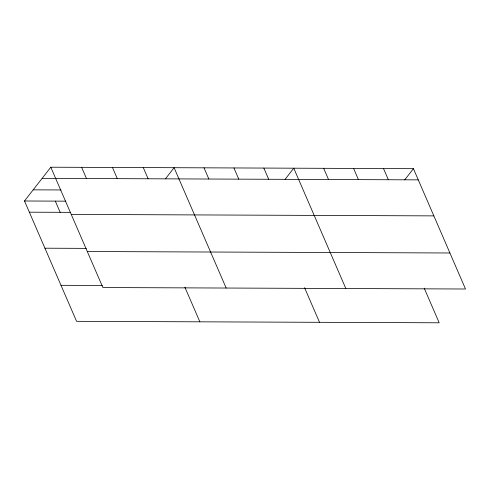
<?xml version="1.0" encoding="UTF-8"?>
<svg xmlns="http://www.w3.org/2000/svg" width="490" height="490" viewBox="0 0 490 490"><rect width="100%" height="100%" fill="white"/><g stroke="black" fill="none" stroke-linecap="round" stroke-linejoin="round"><path stroke-width="0.73" d="M424.205 288.163L439.193 322.794L76.575 321.324L24.5 200.992L50.807 167.206L413.425 168.676L465.5 289.008L102.882 287.538L50.807 167.206M165.418 178.856L174.097 167.709L226.172 288.04M285.082 179.34L293.761 168.193L345.836 288.524M404.746 179.824L413.425 168.676M42.128 178.354L418.27 179.867M33.179 189.844L60.999 189.955M24.5 200.992L65.85 201.157M29.339 212.182L70.689 212.348M71.234 214.412L433.858 215.882M44.927 248.197L86.277 248.369M87.294 251.523L449.912 252.987M60.987 285.309L102.337 285.474M383.511 168.554L388.356 179.744M353.596 168.431L358.435 179.622M323.682 168.315L328.521 179.499M263.847 168.07L268.692 179.26M304.541 287.679L319.529 322.31M233.932 167.948L238.771 179.138M204.018 167.825L208.856 179.015M143.276 167.58L148.115 178.77M184.877 287.189L199.865 321.826M112.455 167.458L117.294 178.642M81.628 167.329L86.473 178.519M55.321 201.121L60.166 212.305"/></g></svg>
